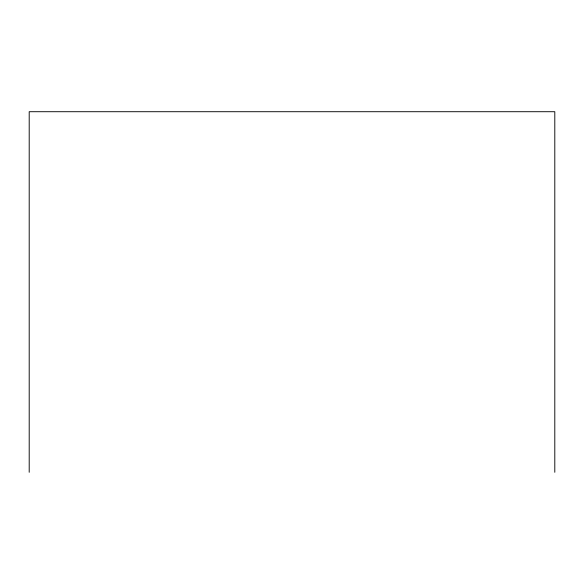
<?xml version="1.0" encoding="UTF-8"?>
<svg xmlns="http://www.w3.org/2000/svg" width="584" height="584" viewBox="0 0 584 584"><rect width="100%" height="100%" fill="white"/><g stroke="black" fill="none" stroke-linecap="round" stroke-linejoin="round"><path stroke-width="0.88" d="M554.8 472.288L554.8 111.712L29.2 111.712L29.2 472.288"/></g></svg>
